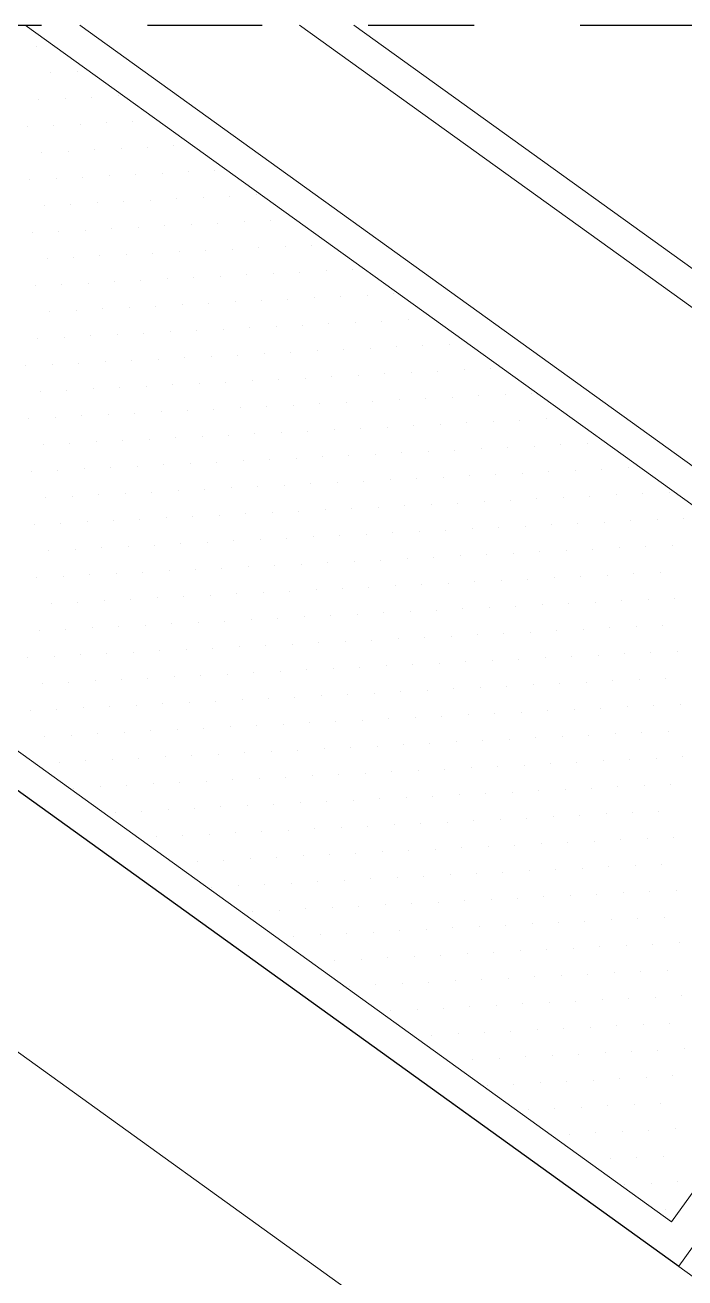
# Model space of a CAD drawing. Header units: inches. Extents: x -1721 to -596, y -6348 to -3031.
# Drawn here: x -795.615 to -794.993, y -3137.847 to -3136.665 of the extents above; entities that cross this region are included whole.
import ezdxf

# ---------------------------------------------------------------- set-up
doc = ezdxf.new("R2010")
doc.units = ezdxf.units.IN
doc.header["$MEASUREMENT"] = 0
doc.linetypes.add('$0$ACAD_ISO10W100', pattern=[18, 12, -3, 0, -3])
doc.layers.add('$0$AA pareti non sezionate', color=2, linetype='Continuous', lineweight=25)
doc.layers.add('$0$AA- arredo', color=8, linetype='Continuous', lineweight=18)

msp = doc.modelspace()

# ---------------------------------------------------------------- linework, layer by layer
at = {"layer": '$0$AA pareti non sezionate', "linetype": '$0$ACAD_ISO10W100', "ltscale": 0.009}
msp.add_line((-805.6994, -3136.6652), (-793.542, -3136.6652), dxfattribs=at)
at = {"layer": '$0$AA- arredo'}
for p, q in [((-796.6248, -3136.6652), (-793.1248, -3139.1852)), ((-794.9984, -3137.8357), (-796.6248, -3136.6652)), ((-795.0052, -3137.7938), (-796.5734, -3136.6652)), ((-795.6147, -3136.6652), (-794.6781, -3137.3393)), ((-795.5634, -3136.6652), (-794.6362, -3137.3325)), ((-795.3936, -3136.6652), (-795.3936, -3136.6652)), ((-795.3936, -3136.6652), (-795.3936, -3136.6652)), ((-795.3561, -3136.6652), (-793.1666, -3138.241)), ((-795.3048, -3136.6652), (-793.1248, -3138.2342)), ((-796.6248, -3136.9116), (-793.467, -3139.1852)), ((-794.6362, -3137.3325), (-794.9984, -3137.8357)), ((-794.6781, -3137.3393), (-795.0052, -3137.7938))]:
    msp.add_line(p, q, dxfattribs=at)
at = {"layer": '$0$AA- arredo', "linetype": 'Continuous'}
for p, q in [((-795.6044, -3136.6857), (-795.6044, -3136.6857)), ((-795.5907, -3136.71), (-795.5907, -3136.71)), ((-795.5657, -3136.7087), (-795.5657, -3136.7087)), ((-795.527, -3136.7318), (-795.527, -3136.7318)), ((-795.6019, -3136.7356), (-795.6019, -3136.7356)), ((-795.5769, -3136.7343), (-795.5769, -3136.7343)), ((-795.5519, -3136.7331), (-795.5519, -3136.7331)), ((-795.6131, -3136.7612), (-795.6131, -3136.7612)), ((-795.5881, -3136.7599), (-795.5881, -3136.7599)), ((-795.5631, -3136.7587), (-795.5631, -3136.7587)), ((-795.5382, -3136.7574), (-795.5382, -3136.7574)), ((-795.5132, -3136.7561), (-795.5132, -3136.7561)), ((-795.5993, -3136.7855), (-795.5993, -3136.7855)), ((-795.5744, -3136.7843), (-795.5744, -3136.7843)), ((-795.5494, -3136.783), (-795.5494, -3136.783)), ((-795.5244, -3136.7817), (-795.5244, -3136.7817)), ((-795.4994, -3136.7805), (-795.4994, -3136.7805)), ((-795.4745, -3136.7792), (-795.4745, -3136.7792)), ((-795.4358, -3136.8022), (-795.4358, -3136.8022)), ((-795.6105, -3136.8111), (-795.6105, -3136.8111)), ((-795.5856, -3136.8099), (-795.5856, -3136.8099)), ((-795.5606, -3136.8086), (-795.5606, -3136.8086)), ((-795.5356, -3136.8073), (-795.5356, -3136.8073)), ((-795.5107, -3136.8061), (-795.5107, -3136.8061)), ((-795.4857, -3136.8048), (-795.4857, -3136.8048)), ((-795.4607, -3136.8035), (-795.4607, -3136.8035)), ((-795.397, -3136.8253), (-795.397, -3136.8253)), ((-795.5968, -3136.8355), (-795.5968, -3136.8355)), ((-795.5718, -3136.8342), (-795.5718, -3136.8342)), ((-795.5468, -3136.8329), (-795.5468, -3136.8329)), ((-795.5219, -3136.8317), (-795.5219, -3136.8317)), ((-795.4969, -3136.8304), (-795.4969, -3136.8304)), ((-795.4719, -3136.8291), (-795.4719, -3136.8291)), ((-795.447, -3136.8278), (-795.447, -3136.8278)), ((-795.422, -3136.8266), (-795.422, -3136.8266)), ((-795.3833, -3136.8496), (-795.3833, -3136.8496)), ((-795.608, -3136.8611), (-795.608, -3136.8611)), ((-795.583, -3136.8598), (-795.583, -3136.8598)), ((-795.558, -3136.8585), (-795.558, -3136.8585)), ((-795.5331, -3136.8573), (-795.5331, -3136.8573)), ((-795.5081, -3136.856), (-795.5081, -3136.856)), ((-795.4831, -3136.8547), (-795.4831, -3136.8547)), ((-795.4582, -3136.8534), (-795.4582, -3136.8534)), ((-795.4332, -3136.8522), (-795.4332, -3136.8522)), ((-795.4082, -3136.8509), (-795.4082, -3136.8509)), ((-795.3446, -3136.8727), (-795.3446, -3136.8727)), ((-795.5942, -3136.8854), (-795.5942, -3136.8854)), ((-795.5693, -3136.8841), (-795.5693, -3136.8841)), ((-795.5443, -3136.8829), (-795.5443, -3136.8829)), ((-795.5193, -3136.8816), (-795.5193, -3136.8816)), ((-795.4944, -3136.8803), (-795.4944, -3136.8803)), ((-795.4694, -3136.879), (-795.4694, -3136.879)), ((-795.4444, -3136.8778), (-795.4444, -3136.8778)), ((-795.4195, -3136.8765), (-795.4195, -3136.8765)), ((-795.3945, -3136.8752), (-795.3945, -3136.8752)), ((-795.3695, -3136.874), (-795.3695, -3136.874)), ((-795.3308, -3136.897), (-795.3308, -3136.897)), ((-795.3058, -3136.8957), (-795.3058, -3136.8957)), ((-795.5555, -3136.9085), (-795.5555, -3136.9085)), ((-795.5305, -3136.9072), (-795.5305, -3136.9072)), ((-795.5056, -3136.9059), (-795.5056, -3136.9059)), ((-795.4806, -3136.9047), (-795.4806, -3136.9047)), ((-795.4556, -3136.9034), (-795.4556, -3136.9034)), ((-795.4307, -3136.9021), (-795.4307, -3136.9021)), ((-795.4057, -3136.9008), (-795.4057, -3136.9008)), ((-795.3807, -3136.8996), (-795.3807, -3136.8996)), ((-795.3558, -3136.8983), (-795.3558, -3136.8983)), ((-795.6054, -3136.911), (-795.6054, -3136.911)), ((-795.5805, -3136.9097), (-795.5805, -3136.9097)), ((-795.2921, -3136.9201), (-795.2921, -3136.9201)), ((-795.2671, -3136.9188), (-795.2671, -3136.9188)), ((-795.5168, -3136.9315), (-795.5168, -3136.9315)), ((-795.4918, -3136.9303), (-795.4918, -3136.9303)), ((-795.4668, -3136.929), (-795.4668, -3136.929)), ((-795.4419, -3136.9277), (-795.4419, -3136.9277)), ((-795.4169, -3136.9264), (-795.4169, -3136.9264)), ((-795.3919, -3136.9252), (-795.3919, -3136.9252)), ((-795.367, -3136.9239), (-795.367, -3136.9239)), ((-795.342, -3136.9226), (-795.342, -3136.9226)), ((-795.317, -3136.9214), (-795.317, -3136.9214)), ((-795.5917, -3136.9353), (-795.5917, -3136.9353)), ((-795.5667, -3136.9341), (-795.5667, -3136.9341)), ((-795.5417, -3136.9328), (-795.5417, -3136.9328)), ((-795.2783, -3136.9444), (-795.2783, -3136.9444)), ((-795.2533, -3136.9431), (-795.2533, -3136.9431)), ((-795.503, -3136.9559), (-795.503, -3136.9559)), ((-795.4781, -3136.9546), (-795.4781, -3136.9546)), ((-795.4531, -3136.9533), (-795.4531, -3136.9533)), ((-795.4281, -3136.952), (-795.4281, -3136.952)), ((-795.4032, -3136.9508), (-795.4032, -3136.9508)), ((-795.3782, -3136.9495), (-795.3782, -3136.9495)), ((-795.3532, -3136.9482), (-795.3532, -3136.9482)), ((-795.3283, -3136.947), (-795.3283, -3136.947)), ((-795.3033, -3136.9457), (-795.3033, -3136.9457)), ((-795.6029, -3136.9609), (-795.6029, -3136.9609)), ((-795.5779, -3136.9597), (-795.5779, -3136.9597)), ((-795.553, -3136.9584), (-795.553, -3136.9584)), ((-795.528, -3136.9571), (-795.528, -3136.9571)), ((-795.2396, -3136.9675), (-795.2396, -3136.9675)), ((-795.2146, -3136.9662), (-795.2146, -3136.9662)), ((-795.4643, -3136.9789), (-795.4643, -3136.9789)), ((-795.4393, -3136.9776), (-795.4393, -3136.9776)), ((-795.4144, -3136.9764), (-795.4144, -3136.9764)), ((-795.3894, -3136.9751), (-795.3894, -3136.9751)), ((-795.3644, -3136.9738), (-795.3644, -3136.9738)), ((-795.3395, -3136.9726), (-795.3395, -3136.9726)), ((-795.3145, -3136.9713), (-795.3145, -3136.9713)), ((-795.2895, -3136.97), (-795.2895, -3136.97)), ((-795.2646, -3136.9687), (-795.2646, -3136.9687)), ((-795.6141, -3136.9866), (-795.6141, -3136.9866)), ((-795.5891, -3136.9853), (-795.5891, -3136.9853)), ((-795.5642, -3136.984), (-795.5642, -3136.984)), ((-795.5392, -3136.9827), (-795.5392, -3136.9827)), ((-795.5142, -3136.9815), (-795.5142, -3136.9815)), ((-795.4893, -3136.9802), (-795.4893, -3136.9802)), ((-795.2258, -3136.9918), (-795.2258, -3136.9918)), ((-795.2009, -3136.9905), (-795.2009, -3136.9905)), ((-795.1759, -3136.9893), (-795.1759, -3136.9893)), ((-795.4505, -3137.0033), (-795.4505, -3137.0033)), ((-795.4256, -3137.002), (-795.4256, -3137.002)), ((-795.4006, -3137.0007), (-795.4006, -3137.0007)), ((-795.3756, -3136.9994), (-795.3756, -3136.9994)), ((-795.3507, -3136.9982), (-795.3507, -3136.9982)), ((-795.3257, -3136.9969), (-795.3257, -3136.9969)), ((-795.3007, -3136.9956), (-795.3007, -3136.9956)), ((-795.2758, -3136.9943), (-795.2758, -3136.9943)), ((-795.2508, -3136.9931), (-795.2508, -3136.9931)), ((-795.6004, -3137.0109), (-795.6004, -3137.0109)), ((-795.5754, -3137.0096), (-795.5754, -3137.0096)), ((-795.5504, -3137.0083), (-795.5504, -3137.0083)), ((-795.5254, -3137.0071), (-795.5254, -3137.0071)), ((-795.5005, -3137.0058), (-795.5005, -3137.0058)), ((-795.4755, -3137.0045), (-795.4755, -3137.0045)), ((-795.1871, -3137.0149), (-795.1871, -3137.0149)), ((-795.1621, -3137.0136), (-795.1621, -3137.0136)), ((-795.1372, -3137.0123), (-795.1372, -3137.0123)), ((-795.4118, -3137.0263), (-795.4118, -3137.0263)), ((-795.3869, -3137.025), (-795.3869, -3137.025)), ((-795.3619, -3137.0238), (-795.3619, -3137.0238)), ((-795.3369, -3137.0225), (-795.3369, -3137.0225)), ((-795.312, -3137.0212), (-795.312, -3137.0212)), ((-795.287, -3137.0199), (-795.287, -3137.0199)), ((-795.262, -3137.0187), (-795.262, -3137.0187)), ((-795.237, -3137.0174), (-795.237, -3137.0174)), ((-795.2121, -3137.0161), (-795.2121, -3137.0161)), ((-795.6116, -3137.0365), (-795.6116, -3137.0365)), ((-795.5866, -3137.0352), (-795.5866, -3137.0352)), ((-795.5616, -3137.0339), (-795.5616, -3137.0339)), ((-795.5367, -3137.0327), (-795.5367, -3137.0327)), ((-795.5117, -3137.0314), (-795.5117, -3137.0314)), ((-795.4867, -3137.0301), (-795.4867, -3137.0301)), ((-795.4618, -3137.0289), (-795.4618, -3137.0289)), ((-795.4368, -3137.0276), (-795.4368, -3137.0276)), ((-795.1484, -3137.0379), (-795.1484, -3137.0379)), ((-795.1234, -3137.0366), (-795.1234, -3137.0366)), ((-795.3981, -3137.0506), (-795.3981, -3137.0506)), ((-795.3731, -3137.0494), (-795.3731, -3137.0494)), ((-795.3481, -3137.0481), (-795.3481, -3137.0481)), ((-795.3232, -3137.0468), (-795.3232, -3137.0468)), ((-795.2982, -3137.0456), (-795.2982, -3137.0456)), ((-795.2732, -3137.0443), (-795.2732, -3137.0443)), ((-795.2483, -3137.043), (-795.2483, -3137.043)), ((-795.2233, -3137.0417), (-795.2233, -3137.0417)), ((-795.1983, -3137.0405), (-795.1983, -3137.0405)), ((-795.1734, -3137.0392), (-795.1734, -3137.0392)), ((-795.5978, -3137.0608), (-795.5978, -3137.0608)), ((-795.5728, -3137.0595), (-795.5728, -3137.0595)), ((-795.5479, -3137.0583), (-795.5479, -3137.0583)), ((-795.5229, -3137.057), (-795.5229, -3137.057)), ((-795.4979, -3137.0557), (-795.4979, -3137.0557)), ((-795.473, -3137.0545), (-795.473, -3137.0545)), ((-795.448, -3137.0532), (-795.448, -3137.0532)), ((-795.423, -3137.0519), (-795.423, -3137.0519)), ((-795.1346, -3137.0623), (-795.1346, -3137.0623)), ((-795.1097, -3137.061), (-795.1097, -3137.061)), ((-795.0847, -3137.0597), (-795.0847, -3137.0597)), ((-795.3593, -3137.0737), (-795.3593, -3137.0737)), ((-795.3344, -3137.0724), (-795.3344, -3137.0724)), ((-795.3094, -3137.0712), (-795.3094, -3137.0712)), ((-795.2844, -3137.0699), (-795.2844, -3137.0699)), ((-795.2595, -3137.0686), (-795.2595, -3137.0686)), ((-795.2345, -3137.0673), (-795.2345, -3137.0673)), ((-795.2095, -3137.0661), (-795.2095, -3137.0661)), ((-795.1846, -3137.0648), (-795.1846, -3137.0648)), ((-795.1596, -3137.0635), (-795.1596, -3137.0635)), ((-795.5841, -3137.0852), (-795.5841, -3137.0852)), ((-795.5591, -3137.0839), (-795.5591, -3137.0839)), ((-795.5341, -3137.0826), (-795.5341, -3137.0826)), ((-795.5091, -3137.0813), (-795.5091, -3137.0813)), ((-795.4842, -3137.0801), (-795.4842, -3137.0801)), ((-795.4592, -3137.0788), (-795.4592, -3137.0788)), ((-795.4342, -3137.0775), (-795.4342, -3137.0775)), ((-795.4093, -3137.0762), (-795.4093, -3137.0762)), ((-795.3843, -3137.075), (-795.3843, -3137.075)), ((-795.0959, -3137.0853), (-795.0959, -3137.0853)), ((-795.0709, -3137.084), (-795.0709, -3137.084)), ((-795.046, -3137.0828), (-795.046, -3137.0828)), ((-795.609, -3137.0864), (-795.609, -3137.0864)), ((-795.3456, -3137.098), (-795.3456, -3137.098)), ((-795.3206, -3137.0968), (-795.3206, -3137.0968)), ((-795.2957, -3137.0955), (-795.2957, -3137.0955)), ((-795.2707, -3137.0942), (-795.2707, -3137.0942)), ((-795.2457, -3137.0929), (-795.2457, -3137.0929)), ((-795.2207, -3137.0917), (-795.2207, -3137.0917)), ((-795.1958, -3137.0904), (-795.1958, -3137.0904)), ((-795.1708, -3137.0891), (-795.1708, -3137.0891)), ((-795.1458, -3137.0879), (-795.1458, -3137.0879)), ((-795.1209, -3137.0866), (-795.1209, -3137.0866)), ((-795.5703, -3137.1095), (-795.5703, -3137.1095)), ((-795.5453, -3137.1082), (-795.5453, -3137.1082)), ((-795.5204, -3137.1069), (-795.5204, -3137.1069)), ((-795.4954, -3137.1057), (-795.4954, -3137.1057)), ((-795.4704, -3137.1044), (-795.4704, -3137.1044)), ((-795.4455, -3137.1031), (-795.4455, -3137.1031)), ((-795.4205, -3137.1018), (-795.4205, -3137.1018)), ((-795.3955, -3137.1006), (-795.3955, -3137.1006)), ((-795.3706, -3137.0993), (-795.3706, -3137.0993)), ((-795.0822, -3137.1096), (-795.0822, -3137.1096)), ((-795.0572, -3137.1084), (-795.0572, -3137.1084)), ((-795.0322, -3137.1071), (-795.0322, -3137.1071)), ((-795.0073, -3137.1058), (-795.0073, -3137.1058)), ((-795.5953, -3137.1108), (-795.5953, -3137.1108)), ((-795.3069, -3137.1211), (-795.3069, -3137.1211)), ((-795.2819, -3137.1198), (-795.2819, -3137.1198)), ((-795.2569, -3137.1185), (-795.2569, -3137.1185)), ((-795.232, -3137.1173), (-795.232, -3137.1173)), ((-795.207, -3137.116), (-795.207, -3137.116)), ((-795.182, -3137.1147), (-795.182, -3137.1147)), ((-795.1571, -3137.1135), (-795.1571, -3137.1135)), ((-795.1321, -3137.1122), (-795.1321, -3137.1122)), ((-795.1071, -3137.1109), (-795.1071, -3137.1109)), ((-795.5316, -3137.1325), (-795.5316, -3137.1325)), ((-795.5066, -3137.1313), (-795.5066, -3137.1313)), ((-795.4816, -3137.13), (-795.4816, -3137.13)), ((-795.4567, -3137.1287), (-795.4567, -3137.1287)), ((-795.4317, -3137.1275), (-795.4317, -3137.1275)), ((-795.4067, -3137.1262), (-795.4067, -3137.1262)), ((-795.3818, -3137.1249), (-795.3818, -3137.1249)), ((-795.3568, -3137.1236), (-795.3568, -3137.1236)), ((-795.3318, -3137.1224), (-795.3318, -3137.1224)), ((-795.0434, -3137.1327), (-795.0434, -3137.1327)), ((-795.0185, -3137.1314), (-795.0185, -3137.1314)), ((-794.9935, -3137.1302), (-794.9935, -3137.1302)), ((-795.6065, -3137.1364), (-795.6065, -3137.1364)), ((-795.5815, -3137.1351), (-795.5815, -3137.1351)), ((-795.5565, -3137.1338), (-795.5565, -3137.1338)), ((-795.2931, -3137.1454), (-795.2931, -3137.1454)), ((-795.2681, -3137.1442), (-795.2681, -3137.1442)), ((-795.2432, -3137.1429), (-795.2432, -3137.1429)), ((-795.2182, -3137.1416), (-795.2182, -3137.1416)), ((-795.1932, -3137.1403), (-795.1932, -3137.1403)), ((-795.1683, -3137.1391), (-795.1683, -3137.1391)), ((-795.1433, -3137.1378), (-795.1433, -3137.1378)), ((-795.1183, -3137.1365), (-795.1183, -3137.1365)), ((-795.0934, -3137.1352), (-795.0934, -3137.1352)), ((-795.0684, -3137.134), (-795.0684, -3137.134)), ((-795.5178, -3137.1569), (-795.5178, -3137.1569)), ((-795.4928, -3137.1556), (-795.4928, -3137.1556)), ((-795.4679, -3137.1543), (-795.4679, -3137.1543)), ((-795.4429, -3137.1531), (-795.4429, -3137.1531)), ((-795.4179, -3137.1518), (-795.4179, -3137.1518)), ((-795.393, -3137.1505), (-795.393, -3137.1505)), ((-795.368, -3137.1492), (-795.368, -3137.1492)), ((-795.343, -3137.148), (-795.343, -3137.148)), ((-795.3181, -3137.1467), (-795.3181, -3137.1467)), ((-795.0297, -3137.157), (-795.0297, -3137.157)), ((-795.0047, -3137.1558), (-795.0047, -3137.1558)), ((-795.5927, -3137.1607), (-795.5927, -3137.1607)), ((-795.5678, -3137.1594), (-795.5678, -3137.1594)), ((-795.5428, -3137.1581), (-795.5428, -3137.1581)), ((-795.2544, -3137.1685), (-795.2544, -3137.1685)), ((-795.2294, -3137.1672), (-795.2294, -3137.1672)), ((-795.2044, -3137.1659), (-795.2044, -3137.1659)), ((-795.1795, -3137.1647), (-795.1795, -3137.1647)), ((-795.1545, -3137.1634), (-795.1545, -3137.1634)), ((-795.1295, -3137.1621), (-795.1295, -3137.1621)), ((-795.1046, -3137.1608), (-795.1046, -3137.1608)), ((-795.0796, -3137.1596), (-795.0796, -3137.1596)), ((-795.0546, -3137.1583), (-795.0546, -3137.1583)), ((-795.4791, -3137.1799), (-795.4791, -3137.1799)), ((-795.4541, -3137.1787), (-795.4541, -3137.1787)), ((-795.4292, -3137.1774), (-795.4292, -3137.1774)), ((-795.4042, -3137.1761), (-795.4042, -3137.1761)), ((-795.3792, -3137.1748), (-795.3792, -3137.1748)), ((-795.3543, -3137.1736), (-795.3543, -3137.1736)), ((-795.3293, -3137.1723), (-795.3293, -3137.1723)), ((-795.3043, -3137.171), (-795.3043, -3137.171)), ((-795.2794, -3137.1698), (-795.2794, -3137.1698)), ((-795.6039, -3137.1863), (-795.6039, -3137.1863)), ((-795.579, -3137.185), (-795.579, -3137.185)), ((-795.554, -3137.1837), (-795.554, -3137.1837)), ((-795.529, -3137.1825), (-795.529, -3137.1825)), ((-795.5041, -3137.1812), (-795.5041, -3137.1812)), ((-795.2157, -3137.1915), (-795.2157, -3137.1915)), ((-795.1907, -3137.1903), (-795.1907, -3137.1903)), ((-795.1657, -3137.189), (-795.1657, -3137.189)), ((-795.1408, -3137.1877), (-795.1408, -3137.1877)), ((-795.1158, -3137.1865), (-795.1158, -3137.1865)), ((-795.0908, -3137.1852), (-795.0908, -3137.1852)), ((-795.0659, -3137.1839), (-795.0659, -3137.1839)), ((-795.0409, -3137.1826), (-795.0409, -3137.1826)), ((-795.0159, -3137.1814), (-795.0159, -3137.1814)), ((-795.4653, -3137.2043), (-795.4653, -3137.2043)), ((-795.4404, -3137.203), (-795.4404, -3137.203)), ((-795.4154, -3137.2017), (-795.4154, -3137.2017)), ((-795.3904, -3137.2004), (-795.3904, -3137.2004)), ((-795.3655, -3137.1992), (-795.3655, -3137.1992)), ((-795.3405, -3137.1979), (-795.3405, -3137.1979)), ((-795.3155, -3137.1966), (-795.3155, -3137.1966)), ((-795.2906, -3137.1954), (-795.2906, -3137.1954)), ((-795.2656, -3137.1941), (-795.2656, -3137.1941)), ((-795.2406, -3137.1928), (-795.2406, -3137.1928)), ((-795.5902, -3137.2106), (-795.5902, -3137.2106)), ((-795.5652, -3137.2094), (-795.5652, -3137.2094)), ((-795.5402, -3137.2081), (-795.5402, -3137.2081)), ((-795.5153, -3137.2068), (-795.5153, -3137.2068)), ((-795.4903, -3137.2055), (-795.4903, -3137.2055)), ((-795.2019, -3137.2159), (-795.2019, -3137.2159)), ((-795.1769, -3137.2146), (-795.1769, -3137.2146)), ((-795.152, -3137.2133), (-795.152, -3137.2133)), ((-795.127, -3137.2121), (-795.127, -3137.2121)), ((-795.102, -3137.2108), (-795.102, -3137.2108)), ((-795.0771, -3137.2095), (-795.0771, -3137.2095)), ((-795.0521, -3137.2082), (-795.0521, -3137.2082)), ((-795.0271, -3137.207), (-795.0271, -3137.207)), ((-795.0022, -3137.2057), (-795.0022, -3137.2057)), ((-795.4266, -3137.2273), (-795.4266, -3137.2273)), ((-795.4016, -3137.2261), (-795.4016, -3137.2261)), ((-795.3767, -3137.2248), (-795.3767, -3137.2248)), ((-795.3517, -3137.2235), (-795.3517, -3137.2235)), ((-795.3267, -3137.2222), (-795.3267, -3137.2222)), ((-795.3018, -3137.221), (-795.3018, -3137.221)), ((-795.2768, -3137.2197), (-795.2768, -3137.2197)), ((-795.2518, -3137.2184), (-795.2518, -3137.2184)), ((-795.2269, -3137.2171), (-795.2269, -3137.2171)), ((-795.6014, -3137.2362), (-795.6014, -3137.2362)), ((-795.5764, -3137.235), (-795.5764, -3137.235)), ((-795.5515, -3137.2337), (-795.5515, -3137.2337)), ((-795.5265, -3137.2324), (-795.5265, -3137.2324)), ((-795.5015, -3137.2311), (-795.5015, -3137.2311)), ((-795.4765, -3137.2299), (-795.4765, -3137.2299)), ((-795.4516, -3137.2286), (-795.4516, -3137.2286)), ((-795.1632, -3137.2389), (-795.1632, -3137.2389)), ((-795.1382, -3137.2377), (-795.1382, -3137.2377)), ((-795.1132, -3137.2364), (-795.1132, -3137.2364)), ((-795.0883, -3137.2351), (-795.0883, -3137.2351)), ((-795.0633, -3137.2338), (-795.0633, -3137.2338)), ((-795.0383, -3137.2326), (-795.0383, -3137.2326)), ((-795.0134, -3137.2313), (-795.0134, -3137.2313)), ((-795.4129, -3137.2517), (-795.4129, -3137.2517)), ((-795.3879, -3137.2504), (-795.3879, -3137.2504)), ((-795.3629, -3137.2491), (-795.3629, -3137.2491)), ((-795.338, -3137.2478), (-795.338, -3137.2478)), ((-795.313, -3137.2466), (-795.313, -3137.2466)), ((-795.288, -3137.2453), (-795.288, -3137.2453)), ((-795.2631, -3137.244), (-795.2631, -3137.244)), ((-795.2381, -3137.2427), (-795.2381, -3137.2427)), ((-795.2131, -3137.2415), (-795.2131, -3137.2415)), ((-795.1881, -3137.2402), (-795.1881, -3137.2402)), ((-795.6126, -3137.2618), (-795.6126, -3137.2618)), ((-795.5876, -3137.2606), (-795.5876, -3137.2606)), ((-795.5627, -3137.2593), (-795.5627, -3137.2593)), ((-795.5377, -3137.258), (-795.5377, -3137.258)), ((-795.5127, -3137.2567), (-795.5127, -3137.2567)), ((-795.4878, -3137.2555), (-795.4878, -3137.2555)), ((-795.4628, -3137.2542), (-795.4628, -3137.2542)), ((-795.4378, -3137.2529), (-795.4378, -3137.2529)), ((-795.1494, -3137.2633), (-795.1494, -3137.2633)), ((-795.1245, -3137.262), (-795.1245, -3137.262)), ((-795.0995, -3137.2607), (-795.0995, -3137.2607)), ((-795.0745, -3137.2594), (-795.0745, -3137.2594)), ((-795.0496, -3137.2582), (-795.0496, -3137.2582)), ((-795.0246, -3137.2569), (-795.0246, -3137.2569)), ((-794.9996, -3137.2556), (-794.9996, -3137.2556)), ((-795.3741, -3137.2747), (-795.3741, -3137.2747)), ((-795.3492, -3137.2734), (-795.3492, -3137.2734)), ((-795.3242, -3137.2722), (-795.3242, -3137.2722)), ((-795.2992, -3137.2709), (-795.2992, -3137.2709)), ((-795.2743, -3137.2696), (-795.2743, -3137.2696)), ((-795.2493, -3137.2684), (-795.2493, -3137.2684)), ((-795.2243, -3137.2671), (-795.2243, -3137.2671)), ((-795.1994, -3137.2658), (-795.1994, -3137.2658)), ((-795.1744, -3137.2645), (-795.1744, -3137.2645)), ((-795.5988, -3137.2862), (-795.5988, -3137.2862)), ((-795.5739, -3137.2849), (-795.5739, -3137.2849)), ((-795.5489, -3137.2836), (-795.5489, -3137.2836)), ((-795.5239, -3137.2823), (-795.5239, -3137.2823)), ((-795.499, -3137.2811), (-795.499, -3137.2811)), ((-795.474, -3137.2798), (-795.474, -3137.2798)), ((-795.449, -3137.2785), (-795.449, -3137.2785)), ((-795.4241, -3137.2773), (-795.4241, -3137.2773)), ((-795.3991, -3137.276), (-795.3991, -3137.276)), ((-795.1107, -3137.2863), (-795.1107, -3137.2863)), ((-795.0857, -3137.2851), (-795.0857, -3137.2851)), ((-795.0608, -3137.2838), (-795.0608, -3137.2838)), ((-795.0358, -3137.2825), (-795.0358, -3137.2825)), ((-795.0108, -3137.2812), (-795.0108, -3137.2812)), ((-795.3604, -3137.299), (-795.3604, -3137.299)), ((-795.3354, -3137.2978), (-795.3354, -3137.2978)), ((-795.3104, -3137.2965), (-795.3104, -3137.2965)), ((-795.2855, -3137.2952), (-795.2855, -3137.2952)), ((-795.2605, -3137.294), (-795.2605, -3137.294)), ((-795.2355, -3137.2927), (-795.2355, -3137.2927)), ((-795.2106, -3137.2914), (-795.2106, -3137.2914)), ((-795.1856, -3137.2901), (-795.1856, -3137.2901)), ((-795.1606, -3137.2889), (-795.1606, -3137.2889)), ((-795.1357, -3137.2876), (-795.1357, -3137.2876)), ((-795.5851, -3137.3105), (-795.5851, -3137.3105)), ((-795.5601, -3137.3092), (-795.5601, -3137.3092)), ((-795.5352, -3137.308), (-795.5352, -3137.308)), ((-795.5102, -3137.3067), (-795.5102, -3137.3067)), ((-795.4852, -3137.3054), (-795.4852, -3137.3054)), ((-795.4602, -3137.3041), (-795.4602, -3137.3041)), ((-795.4353, -3137.3029), (-795.4353, -3137.3029)), ((-795.4103, -3137.3016), (-795.4103, -3137.3016)), ((-795.3853, -3137.3003), (-795.3853, -3137.3003)), ((-795.0969, -3137.3107), (-795.0969, -3137.3107)), ((-795.072, -3137.3094), (-795.072, -3137.3094)), ((-795.047, -3137.3081), (-795.047, -3137.3081)), ((-795.022, -3137.3068), (-795.022, -3137.3068)), ((-794.9971, -3137.3056), (-794.9971, -3137.3056)), ((-795.6101, -3137.3118), (-795.6101, -3137.3118)), ((-795.3217, -3137.3221), (-795.3217, -3137.3221)), ((-795.2967, -3137.3208), (-795.2967, -3137.3208)), ((-795.2717, -3137.3196), (-795.2717, -3137.3196)), ((-795.2468, -3137.3183), (-795.2468, -3137.3183)), ((-795.2218, -3137.317), (-795.2218, -3137.317)), ((-795.1968, -3137.3157), (-795.1968, -3137.3157)), ((-795.1718, -3137.3145), (-795.1718, -3137.3145)), ((-795.1469, -3137.3132), (-795.1469, -3137.3132)), ((-795.1219, -3137.3119), (-795.1219, -3137.3119)), ((-795.5464, -3137.3336), (-795.5464, -3137.3336)), ((-795.5214, -3137.3323), (-795.5214, -3137.3323)), ((-795.4964, -3137.331), (-795.4964, -3137.331)), ((-795.4715, -3137.3297), (-795.4715, -3137.3297)), ((-795.4465, -3137.3285), (-795.4465, -3137.3285)), ((-795.4215, -3137.3272), (-795.4215, -3137.3272)), ((-795.3966, -3137.3259), (-795.3966, -3137.3259)), ((-795.3716, -3137.3246), (-795.3716, -3137.3246)), ((-795.3466, -3137.3234), (-795.3466, -3137.3234)), ((-795.0582, -3137.3337), (-795.0582, -3137.3337)), ((-795.0333, -3137.3324), (-795.0333, -3137.3324)), ((-795.0083, -3137.3312), (-795.0083, -3137.3312)), ((-795.5963, -3137.3361), (-795.5963, -3137.3361)), ((-795.5713, -3137.3348), (-795.5713, -3137.3348)), ((-795.2829, -3137.3452), (-795.2829, -3137.3452)), ((-795.258, -3137.3439), (-795.258, -3137.3439)), ((-795.233, -3137.3426), (-795.233, -3137.3426)), ((-795.208, -3137.3413), (-795.208, -3137.3413)), ((-795.1831, -3137.3401), (-795.1831, -3137.3401)), ((-795.1581, -3137.3388), (-795.1581, -3137.3388)), ((-795.1331, -3137.3375), (-795.1331, -3137.3375)), ((-795.1082, -3137.3363), (-795.1082, -3137.3363)), ((-795.0832, -3137.335), (-795.0832, -3137.335)), ((-795.5326, -3137.3579), (-795.5326, -3137.3579)), ((-795.5076, -3137.3566), (-795.5076, -3137.3566)), ((-795.4827, -3137.3553), (-795.4827, -3137.3553)), ((-795.4577, -3137.3541), (-795.4577, -3137.3541)), ((-795.4327, -3137.3528), (-795.4327, -3137.3528)), ((-795.4078, -3137.3515), (-795.4078, -3137.3515)), ((-795.3828, -3137.3503), (-795.3828, -3137.3503)), ((-795.3578, -3137.349), (-795.3578, -3137.349)), ((-795.3329, -3137.3477), (-795.3329, -3137.3477)), ((-795.3079, -3137.3464), (-795.3079, -3137.3464)), ((-795.0445, -3137.358), (-795.0445, -3137.358)), ((-795.0195, -3137.3568), (-795.0195, -3137.3568)), ((-794.9945, -3137.3555), (-794.9945, -3137.3555)), ((-795.5825, -3137.3604), (-795.5825, -3137.3604)), ((-795.5576, -3137.3592), (-795.5576, -3137.3592)), ((-795.2692, -3137.3695), (-795.2692, -3137.3695)), ((-795.2442, -3137.3682), (-795.2442, -3137.3682)), ((-795.2192, -3137.367), (-795.2192, -3137.367)), ((-795.1943, -3137.3657), (-795.1943, -3137.3657)), ((-795.1693, -3137.3644), (-795.1693, -3137.3644)), ((-795.1443, -3137.3631), (-795.1443, -3137.3631)), ((-795.1194, -3137.3619), (-795.1194, -3137.3619)), ((-795.0944, -3137.3606), (-795.0944, -3137.3606)), ((-795.0694, -3137.3593), (-795.0694, -3137.3593)), ((-795.4939, -3137.3809), (-795.4939, -3137.3809)), ((-795.4689, -3137.3797), (-795.4689, -3137.3797)), ((-795.4439, -3137.3784), (-795.4439, -3137.3784)), ((-795.419, -3137.3771), (-795.419, -3137.3771)), ((-795.394, -3137.3759), (-795.394, -3137.3759)), ((-795.369, -3137.3746), (-795.369, -3137.3746)), ((-795.3441, -3137.3733), (-795.3441, -3137.3733)), ((-795.3191, -3137.372), (-795.3191, -3137.372)), ((-795.2941, -3137.3708), (-795.2941, -3137.3708)), ((-795.0057, -3137.3811), (-795.0057, -3137.3811)), ((-795.5688, -3137.3848), (-795.5688, -3137.3848)), ((-795.5438, -3137.3835), (-795.5438, -3137.3835)), ((-795.5188, -3137.3822), (-795.5188, -3137.3822)), ((-795.2305, -3137.3926), (-795.2305, -3137.3926)), ((-795.2055, -3137.3913), (-795.2055, -3137.3913)), ((-795.1805, -3137.39), (-795.1805, -3137.39)), ((-795.1555, -3137.3887), (-795.1555, -3137.3887)), ((-795.1306, -3137.3875), (-795.1306, -3137.3875)), ((-795.1056, -3137.3862), (-795.1056, -3137.3862)), ((-795.0806, -3137.3849), (-795.0806, -3137.3849)), ((-795.0557, -3137.3836), (-795.0557, -3137.3836)), ((-795.0307, -3137.3824), (-795.0307, -3137.3824)), ((-795.4801, -3137.4053), (-795.4801, -3137.4053)), ((-795.4552, -3137.404), (-795.4552, -3137.404)), ((-795.4302, -3137.4027), (-795.4302, -3137.4027)), ((-795.4052, -3137.4015), (-795.4052, -3137.4015)), ((-795.3803, -3137.4002), (-795.3803, -3137.4002)), ((-795.3553, -3137.3989), (-795.3553, -3137.3989)), ((-795.3303, -3137.3976), (-795.3303, -3137.3976)), ((-795.3054, -3137.3964), (-795.3054, -3137.3964)), ((-795.2804, -3137.3951), (-795.2804, -3137.3951)), ((-795.2554, -3137.3938), (-795.2554, -3137.3938)), ((-795.5301, -3137.4078), (-795.5301, -3137.4078)), ((-795.5051, -3137.4065), (-795.5051, -3137.4065)), ((-795.2167, -3137.4169), (-795.2167, -3137.4169)), ((-795.1917, -3137.4156), (-795.1917, -3137.4156)), ((-795.1668, -3137.4143), (-795.1668, -3137.4143)), ((-795.1418, -3137.4131), (-795.1418, -3137.4131)), ((-795.1168, -3137.4118), (-795.1168, -3137.4118)), ((-795.0919, -3137.4105), (-795.0919, -3137.4105)), ((-795.0669, -3137.4093), (-795.0669, -3137.4093)), ((-795.0419, -3137.408), (-795.0419, -3137.408)), ((-795.017, -3137.4067), (-795.017, -3137.4067)), ((-795.4414, -3137.4283), (-795.4414, -3137.4283)), ((-795.4164, -3137.4271), (-795.4164, -3137.4271)), ((-795.3915, -3137.4258), (-795.3915, -3137.4258)), ((-795.3665, -3137.4245), (-795.3665, -3137.4245)), ((-795.3415, -3137.4232), (-795.3415, -3137.4232)), ((-795.3166, -3137.422), (-795.3166, -3137.422)), ((-795.2916, -3137.4207), (-795.2916, -3137.4207)), ((-795.2666, -3137.4194), (-795.2666, -3137.4194)), ((-795.2417, -3137.4182), (-795.2417, -3137.4182)), ((-795.4913, -3137.4309), (-795.4913, -3137.4309)), ((-795.4664, -3137.4296), (-795.4664, -3137.4296)), ((-795.178, -3137.4399), (-795.178, -3137.4399)), ((-795.153, -3137.4387), (-795.153, -3137.4387)), ((-795.128, -3137.4374), (-795.128, -3137.4374)), ((-795.1031, -3137.4361), (-795.1031, -3137.4361)), ((-795.0781, -3137.4349), (-795.0781, -3137.4349)), ((-795.0531, -3137.4336), (-795.0531, -3137.4336)), ((-795.0282, -3137.4323), (-795.0282, -3137.4323)), ((-795.0032, -3137.431), (-795.0032, -3137.431)), ((-795.4276, -3137.4527), (-795.4276, -3137.4527)), ((-795.4027, -3137.4514), (-795.4027, -3137.4514)), ((-795.3777, -3137.4501), (-795.3777, -3137.4501)), ((-795.3527, -3137.4489), (-795.3527, -3137.4489)), ((-795.3278, -3137.4476), (-795.3278, -3137.4476)), ((-795.3028, -3137.4463), (-795.3028, -3137.4463)), ((-795.2778, -3137.445), (-795.2778, -3137.445)), ((-795.2529, -3137.4438), (-795.2529, -3137.4438)), ((-795.2279, -3137.4425), (-795.2279, -3137.4425)), ((-795.2029, -3137.4412), (-795.2029, -3137.4412)), ((-795.4526, -3137.4539), (-795.4526, -3137.4539)), ((-795.1642, -3137.4643), (-795.1642, -3137.4643)), ((-795.1392, -3137.463), (-795.1392, -3137.463)), ((-795.1143, -3137.4617), (-795.1143, -3137.4617)), ((-795.0893, -3137.4605), (-795.0893, -3137.4605)), ((-795.0643, -3137.4592), (-795.0643, -3137.4592)), ((-795.0394, -3137.4579), (-795.0394, -3137.4579)), ((-795.0144, -3137.4566), (-795.0144, -3137.4566)), ((-795.3889, -3137.4757), (-795.3889, -3137.4757)), ((-795.364, -3137.4745), (-795.364, -3137.4745)), ((-795.339, -3137.4732), (-795.339, -3137.4732)), ((-795.314, -3137.4719), (-795.314, -3137.4719)), ((-795.2891, -3137.4706), (-795.2891, -3137.4706)), ((-795.2641, -3137.4694), (-795.2641, -3137.4694)), ((-795.2391, -3137.4681), (-795.2391, -3137.4681)), ((-795.2141, -3137.4668), (-795.2141, -3137.4668)), ((-795.1892, -3137.4655), (-795.1892, -3137.4655)), ((-795.4389, -3137.4783), (-795.4389, -3137.4783)), ((-795.4139, -3137.477), (-795.4139, -3137.477)), ((-795.1255, -3137.4873), (-795.1255, -3137.4873)), ((-795.1005, -3137.4861), (-795.1005, -3137.4861)), ((-795.0756, -3137.4848), (-795.0756, -3137.4848)), ((-795.0506, -3137.4835), (-795.0506, -3137.4835)), ((-795.0256, -3137.4822), (-795.0256, -3137.4822)), ((-795.0007, -3137.481), (-795.0007, -3137.481)), ((-795.3502, -3137.4988), (-795.3502, -3137.4988)), ((-795.3252, -3137.4975), (-795.3252, -3137.4975)), ((-795.3003, -3137.4962), (-795.3003, -3137.4962)), ((-795.2753, -3137.495), (-795.2753, -3137.495)), ((-795.2503, -3137.4937), (-795.2503, -3137.4937)), ((-795.2254, -3137.4924), (-795.2254, -3137.4924)), ((-795.2004, -3137.4912), (-795.2004, -3137.4912)), ((-795.1754, -3137.4899), (-795.1754, -3137.4899)), ((-795.1505, -3137.4886), (-795.1505, -3137.4886)), ((-795.4001, -3137.5013), (-795.4001, -3137.5013)), ((-795.3752, -3137.5001), (-795.3752, -3137.5001)), ((-795.1117, -3137.5117), (-795.1117, -3137.5117)), ((-795.0868, -3137.5104), (-795.0868, -3137.5104)), ((-795.0618, -3137.5091), (-795.0618, -3137.5091)), ((-795.0368, -3137.5079), (-795.0368, -3137.5079)), ((-795.0119, -3137.5066), (-795.0119, -3137.5066)), ((-795.3364, -3137.5231), (-795.3364, -3137.5231)), ((-795.3115, -3137.5218), (-795.3115, -3137.5218)), ((-795.2865, -3137.5206), (-795.2865, -3137.5206)), ((-795.2615, -3137.5193), (-795.2615, -3137.5193)), ((-795.2366, -3137.518), (-795.2366, -3137.518)), ((-795.2116, -3137.5168), (-795.2116, -3137.5168)), ((-795.1866, -3137.5155), (-795.1866, -3137.5155)), ((-795.1617, -3137.5142), (-795.1617, -3137.5142)), ((-795.1367, -3137.5129), (-795.1367, -3137.5129)), ((-795.3614, -3137.5244), (-795.3614, -3137.5244)), ((-795.073, -3137.5347), (-795.073, -3137.5347)), ((-795.048, -3137.5335), (-795.048, -3137.5335)), ((-795.0231, -3137.5322), (-795.0231, -3137.5322)), ((-794.9981, -3137.5309), (-794.9981, -3137.5309)), ((-795.2977, -3137.5462), (-795.2977, -3137.5462)), ((-795.2728, -3137.5449), (-795.2728, -3137.5449)), ((-795.2478, -3137.5436), (-795.2478, -3137.5436)), ((-795.2228, -3137.5424), (-795.2228, -3137.5424)), ((-795.1978, -3137.5411), (-795.1978, -3137.5411)), ((-795.1729, -3137.5398), (-795.1729, -3137.5398)), ((-795.1479, -3137.5385), (-795.1479, -3137.5385)), ((-795.1229, -3137.5373), (-795.1229, -3137.5373)), ((-795.098, -3137.536), (-795.098, -3137.536)), ((-795.3227, -3137.5474), (-795.3227, -3137.5474)), ((-795.0343, -3137.5578), (-795.0343, -3137.5578)), ((-795.0093, -3137.5565), (-795.0093, -3137.5565)), ((-795.284, -3137.5705), (-795.284, -3137.5705)), ((-795.259, -3137.5692), (-795.259, -3137.5692)), ((-795.234, -3137.568), (-795.234, -3137.568)), ((-795.2091, -3137.5667), (-795.2091, -3137.5667)), ((-795.1841, -3137.5654), (-795.1841, -3137.5654)), ((-795.1591, -3137.5641), (-795.1591, -3137.5641)), ((-795.1342, -3137.5629), (-795.1342, -3137.5629)), ((-795.1092, -3137.5616), (-795.1092, -3137.5616)), ((-795.0842, -3137.5603), (-795.0842, -3137.5603)), ((-795.0593, -3137.5591), (-795.0593, -3137.5591)), ((-795.3089, -3137.5718), (-795.3089, -3137.5718)), ((-795.0205, -3137.5821), (-795.0205, -3137.5821)), ((-794.9956, -3137.5808), (-794.9956, -3137.5808)), ((-795.2452, -3137.5936), (-795.2452, -3137.5936)), ((-795.2203, -3137.5923), (-795.2203, -3137.5923)), ((-795.1953, -3137.591), (-795.1953, -3137.591)), ((-795.1703, -3137.5898), (-795.1703, -3137.5898)), ((-795.1454, -3137.5885), (-795.1454, -3137.5885)), ((-795.1204, -3137.5872), (-795.1204, -3137.5872)), ((-795.0954, -3137.5859), (-795.0954, -3137.5859)), ((-795.0705, -3137.5847), (-795.0705, -3137.5847)), ((-795.0455, -3137.5834), (-795.0455, -3137.5834)), ((-795.2702, -3137.5948), (-795.2702, -3137.5948)), ((-795.2315, -3137.6179), (-795.2315, -3137.6179)), ((-795.2065, -3137.6166), (-795.2065, -3137.6166)), ((-795.1815, -3137.6154), (-795.1815, -3137.6154)), ((-795.1566, -3137.6141), (-795.1566, -3137.6141)), ((-795.1316, -3137.6128), (-795.1316, -3137.6128)), ((-795.1066, -3137.6115), (-795.1066, -3137.6115)), ((-795.0817, -3137.6103), (-795.0817, -3137.6103)), ((-795.0567, -3137.609), (-795.0567, -3137.609)), ((-795.0317, -3137.6077), (-795.0317, -3137.6077)), ((-795.0068, -3137.6065), (-795.0068, -3137.6065)), ((-795.1928, -3137.641), (-795.1928, -3137.641)), ((-795.1678, -3137.6397), (-795.1678, -3137.6397)), ((-795.1428, -3137.6384), (-795.1428, -3137.6384)), ((-795.1179, -3137.6371), (-795.1179, -3137.6371)), ((-795.0929, -3137.6359), (-795.0929, -3137.6359)), ((-795.0679, -3137.6346), (-795.0679, -3137.6346)), ((-795.043, -3137.6333), (-795.043, -3137.6333)), ((-795.018, -3137.6321), (-795.018, -3137.6321)), ((-794.993, -3137.6308), (-794.993, -3137.6308)), ((-795.179, -3137.6653), (-795.179, -3137.6653)), ((-795.154, -3137.664), (-795.154, -3137.664)), ((-795.1291, -3137.6627), (-795.1291, -3137.6627)), ((-795.1041, -3137.6615), (-795.1041, -3137.6615)), ((-795.0791, -3137.6602), (-795.0791, -3137.6602)), ((-795.0542, -3137.6589), (-795.0542, -3137.6589)), ((-795.0292, -3137.6577), (-795.0292, -3137.6577)), ((-795.0042, -3137.6564), (-795.0042, -3137.6564)), ((-795.1403, -3137.6884), (-795.1403, -3137.6884)), ((-795.1153, -3137.6871), (-795.1153, -3137.6871)), ((-795.0903, -3137.6858), (-795.0903, -3137.6858)), ((-795.0654, -3137.6845), (-795.0654, -3137.6845)), ((-795.0404, -3137.6833), (-795.0404, -3137.6833)), ((-795.0154, -3137.682), (-795.0154, -3137.682)), ((-795.1016, -3137.7114), (-795.1016, -3137.7114)), ((-795.0766, -3137.7101), (-795.0766, -3137.7101)), ((-795.0516, -3137.7089), (-795.0516, -3137.7089)), ((-795.0267, -3137.7076), (-795.0267, -3137.7076)), ((-795.0017, -3137.7063), (-795.0017, -3137.7063)), ((-795.0628, -3137.7345), (-795.0628, -3137.7345)), ((-795.0379, -3137.7332), (-795.0379, -3137.7332)), ((-795.0129, -3137.7319), (-795.0129, -3137.7319)), ((-795.0491, -3137.7588), (-795.0491, -3137.7588)), ((-795.0241, -3137.7575), (-795.0241, -3137.7575)), ((-794.9991, -3137.7563), (-794.9991, -3137.7563)), ((-795.0104, -3137.7819), (-795.0104, -3137.7819))]:
    msp.add_line(p, q, dxfattribs=at)

doc.saveas('drawing.dxf')
